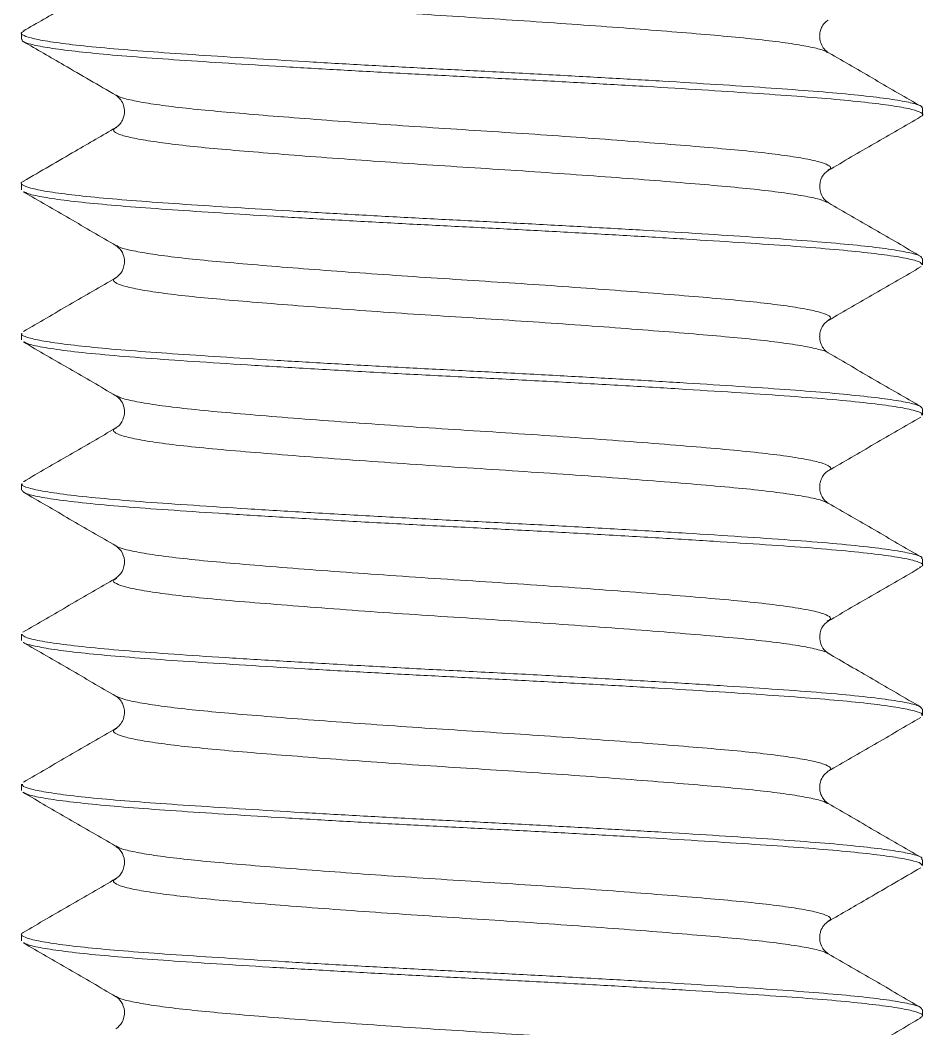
# Paper-space layout '_Front' of a CAD drawing. Header units: millimetres. Extents: x -3 to 3, y 0 to 26.5.
# Drawn here: x -3.01 to 3.01, y 12.96 to 19.67 of the extents above; entities that cross this region are included whole.
import ezdxf

# ---------------------------------------------------------------- set-up
doc = ezdxf.new("R2010")
doc.units = ezdxf.units.MM

psp = doc.layouts.new('_Front')

# ---------------------------------------------------------------- linework, layer by layer
at = {"color": 7, "linetype": 'Continuous', "lineweight": 15}
for p, q in [((-3, 19.5843), (-3, 19.5422)), ((2.3703, 19.4535), (2.3669, 19.4555)), ((3, 19.0422), (3, 19.0843)), ((-3, 18.5844), (-3, 18.5422)), ((3, 18.0422), (3, 18.0844)), ((2.3678, 17.6708), (2.3695, 17.6722)), ((-3, 17.5844), (-3, 17.5422)), ((3, 17.0422), (3, 17.0844)), ((-3, 16.5844), (-3, 16.5421)), ((3, 16.0422), (3, 16.0843)), ((-2.3684, 15.9541), (-2.3666, 15.9555)), ((-3, 15.5843), (-3, 15.5421)), ((3, 15.0422), (3, 15.0844)), ((-3, 14.5843), (-3, 14.5422)), ((-2.3669, 14.1709), (-2.3708, 14.173)), ((3, 14.0422), (3, 14.0843)), ((-3, 13.5844), (-3, 13.5422)), ((-2.3674, 13.1709), (-2.3686, 13.1718)), ((3, 13.0422), (3, 13.0844))]:
    psp.add_line(p, q, dxfattribs=at)
for points, knots in [([(-2.3714, 19.9559), (-2.4859, 19.8894), (-2.6915, 19.77), (-2.8971, 19.6508), (-2.9881, 19.598)], [0, 0, 0, 0, 0.55717, 1, 1, 1, 1]), ([(2.3712, 19.456), (2.3624, 19.4622), (2.3462, 19.4735), (2.3231, 19.5097), (2.3149, 19.5431), (2.3144, 19.5634), (2.3146, 19.5695), (2.3149, 19.5741), (2.3157, 19.5828), (2.3188, 19.5998), (2.3281, 19.6251), (2.347, 19.6535), (2.3624, 19.6644), (2.3711, 19.6704)], [0, 0, 0, 0, 0.190833, 0.349336, 0.476936, 0.504154, 0.517067, 0.525224, 0.541821, 0.60221, 0.698853, 0.831537, 1, 1, 1, 1]), ([(2.9939, 19.0843), (2.9955, 19.0867), (3.0018, 19.096), (2.9568, 19.1127), (2.8581, 19.1348), (2.7015, 19.1572), (2.4961, 19.1794), (2.2469, 19.2007), (1.9583, 19.2209), (1.6327, 19.2424), (1.2732, 19.2646), (0.8888, 19.287), (0.4903, 19.3091), (0.0868, 19.3301), (-0.3175, 19.3504), (-0.7188, 19.3721), (-1.1106, 19.3944), (-1.482, 19.4168), (-1.8229, 19.4387), (-2.1277, 19.4594), (-2.3942, 19.48), (-2.6192, 19.5019), (-2.7969, 19.5243), (-2.9228, 19.5466), (-2.9903, 19.5683), (-3.0104, 19.5848), (-2.9883, 19.595), (-2.9814, 19.5982)], [0, 0, 0, 0, 0.014635, 0.056368, 0.098706, 0.141259, 0.183626, 0.225416, 0.266621, 0.308515, 0.350932, 0.393479, 0.435755, 0.477372, 0.518647, 0.560686, 0.603165, 0.645687, 0.687853, 0.729282, 0.770711, 0.812877, 0.855399, 0.897878, 0.939917, 0.981192, 1, 1, 1, 1]), ([(2.9819, 19.0282), (2.9874, 19.0304), (3.0101, 19.0397), (2.9955, 19.0551), (2.9367, 19.0767), (2.8186, 19.099), (2.6484, 19.1214), (2.4299, 19.1434), (2.1692, 19.1643), (1.8699, 19.1847), (1.5342, 19.2065), (1.1667, 19.2288), (0.7772, 19.2511), (0.3767, 19.273), (-0.0274, 19.2935), (-0.4312, 19.3143), (-0.8309, 19.3362), (-1.2181, 19.3586), (-1.5818, 19.3809), (-1.9127, 19.4025), (-2.2069, 19.4228), (-2.4621, 19.4439), (-2.6743, 19.466), (-2.8384, 19.4884), (-2.9459, 19.5106), (-2.9984, 19.5285), (-2.9946, 19.5388), (-2.9934, 19.5422)], [0, 0, 0, 0, 0.013113, 0.054316, 0.096242, 0.138665, 0.18119, 0.223417, 0.264962, 0.306261, 0.348326, 0.390805, 0.4333, 0.475411, 0.516767, 0.558243, 0.600429, 0.642945, 0.685391, 0.72737, 0.768599, 0.810257, 0.852547, 0.895083, 0.937461, 0.97929, 1, 1, 1, 1]), ([(-2.9878, 19.5283), (-2.8979, 19.4762), (-2.6923, 19.357), (-2.4868, 19.2377), (-2.3712, 19.1705)], [0, 0, 0, 0, 0.437468, 1, 1, 1, 1]), ([(2.9918, 19.0957), (2.889, 19.1553), (2.6835, 19.2745), (2.478, 19.3938), (2.3753, 19.4535)], [0, 0, 0, 0, 0.500207, 1, 1, 1, 1]), ([(-2.3712, 19.1705), (-2.3624, 19.1644), (-2.3462, 19.153), (-2.3231, 19.1169), (-2.3149, 19.0835), (-2.3144, 19.0632), (-2.3146, 19.057), (-2.3149, 19.0525), (-2.3157, 19.0438), (-2.3188, 19.0267), (-2.3281, 19.0014), (-2.347, 18.973), (-2.3624, 18.9622), (-2.371, 18.9561)], [0, 0, 0, 0, 0.190786, 0.34931, 0.476988, 0.504233, 0.51716, 0.525316, 0.541907, 0.602282, 0.698907, 0.831569, 1, 1, 1, 1]), ([(2.3712, 18.6705), (2.4739, 18.7302), (2.6794, 18.8495), (2.885, 18.9687), (2.9878, 19.0283)], [0, 0, 0, 0, 0.499793, 1, 1, 1, 1]), ([(-2.3712, 18.956), (-2.4611, 18.9038), (-2.6665, 18.7845), (-2.8721, 18.6653), (-2.9876, 18.5983)], [0, 0, 0, 0, 0.437586, 1, 1, 1, 1]), ([(2.3713, 18.4559), (2.3591, 18.4651), (2.3338, 18.4841), (2.3072, 18.5537), (2.3259, 18.6344), (2.3559, 18.6583), (2.3712, 18.6705)], [0, 0, 0, 0, 0.230643, 0.474923, 0.732027, 1, 1, 1, 1]), ([(2.9939, 18.0844), (2.9942, 18.0887), (2.995, 18.0999), (2.9346, 18.1189), (2.8192, 18.1411), (2.6483, 18.1636), (2.4299, 18.1855), (2.1692, 18.2064), (1.8699, 18.2269), (1.5342, 18.2486), (1.1667, 18.271), (0.7772, 18.2933), (0.3767, 18.3152), (-0.0274, 18.3357), (-0.4312, 18.3565), (-0.8309, 18.3784), (-1.2181, 18.4008), (-1.5818, 18.4231), (-1.9127, 18.4447), (-2.2069, 18.465), (-2.4621, 18.4861), (-2.6745, 18.5082), (-2.8377, 18.5306), (-2.9485, 18.5528), (-2.9991, 18.5743), (-3.0096, 18.5887), (-2.9871, 18.5971), (-2.9835, 18.5984)], [0, 0, 0, 0, 0.026335, 0.068254, 0.11067, 0.153189, 0.195409, 0.236947, 0.278239, 0.320297, 0.362769, 0.405257, 0.447362, 0.488711, 0.53018, 0.572359, 0.614869, 0.657307, 0.69928, 0.740501, 0.782153, 0.824437, 0.866965, 0.909336, 0.951159, 0.992337, 1, 1, 1, 1]), ([(-2.9881, 18.5285), (-2.8852, 18.4688), (-2.6796, 18.3496), (-2.474, 18.2302), (-2.3713, 18.1706)], [0, 0, 0, 0, 0.500222, 1, 1, 1, 1]), ([(2.9981, 18.0422), (2.9945, 18.0485), (2.9869, 18.0617), (2.9077, 18.083), (2.7761, 18.1053), (2.5912, 18.1276), (2.3604, 18.1494), (2.0886, 18.1699), (1.7788, 18.1907), (1.4333, 18.2127), (1.0584, 18.2351), (0.6647, 18.2574), (0.2627, 18.279), (-0.1417, 18.2992), (-0.5447, 18.3204), (-0.942, 18.3425), (-1.3237, 18.3649), (-1.6789, 18.3871), (-1.9996, 18.4084), (-2.2832, 18.4286), (-2.5265, 18.4501), (-2.7263, 18.4723), (-2.8728, 18.4947), (-2.9597, 18.5136), (-2.9757, 18.5245), (-2.9813, 18.5283)], [0, 0, 0, 0, 0.040357, 0.084944, 0.129941, 0.174926, 0.219478, 0.263219, 0.307202, 0.351912, 0.396942, 0.44187, 0.486275, 0.529909, 0.574081, 0.618895, 0.663939, 0.708789, 0.75303, 0.796647, 0.84099, 0.885888, 0.930927, 0.97568, 1, 1, 1, 1]), ([(2.9882, 18.098), (2.8854, 18.1576), (2.6798, 18.2768), (2.4743, 18.3961), (2.3716, 18.4558)], [0, 0, 0, 0, 0.500207, 1, 1, 1, 1]), ([(-2.3716, 18.1707), (-2.3593, 18.1615), (-2.3339, 18.1426), (-2.3071, 18.073), (-2.3258, 17.9922), (-2.3562, 17.968), (-2.3717, 17.9557)], [0, 0, 0, 0, 0.231876, 0.476631, 0.73343, 1, 1, 1, 1]), ([(2.3741, 17.6723), (2.4768, 17.7319), (2.6821, 17.8511), (2.8874, 17.9702), (2.9902, 18.0298)], [0, 0, 0, 0, 0.499828, 1, 1, 1, 1]), ([(-2.3711, 17.9561), (-2.4738, 17.8964), (-2.6794, 17.777), (-2.885, 17.6578), (-2.9879, 17.5982)], [0, 0, 0, 0, 0.499778, 1, 1, 1, 1]), ([(2.3712, 17.456), (2.3624, 17.4622), (2.3463, 17.4734), (2.3232, 17.5096), (2.3149, 17.543), (2.3144, 17.5633), (2.3146, 17.5694), (2.3149, 17.574), (2.3157, 17.5826), (2.3188, 17.5997), (2.3281, 17.625), (2.347, 17.6535), (2.3625, 17.6644), (2.3711, 17.6705)], [0, 0, 0, 0, 0.191709, 0.350738, 0.47856, 0.505793, 0.518709, 0.526786, 0.543254, 0.60336, 0.699685, 0.831996, 1, 1, 1, 1]), ([(2.9981, 17.0844), (2.9945, 17.0907), (2.9869, 17.1039), (2.9077, 17.1251), (2.7761, 17.1475), (2.5912, 17.1698), (2.3604, 17.1916), (2.0886, 17.212), (1.7788, 17.2329), (1.4333, 17.2549), (1.0584, 17.2773), (0.6647, 17.2996), (0.2627, 17.3211), (-0.1417, 17.3414), (-0.5447, 17.3626), (-0.942, 17.3847), (-1.3237, 17.4071), (-1.6789, 17.4293), (-1.9996, 17.4506), (-2.2831, 17.4708), (-2.5267, 17.4923), (-2.7256, 17.5145), (-2.8752, 17.5369), (-2.9657, 17.5589), (-3.0047, 17.5745), (-2.9968, 17.5829), (-2.9954, 17.5844)], [0, 0, 0, 0, 0.039207, 0.082525, 0.126241, 0.169945, 0.213228, 0.255724, 0.298454, 0.341891, 0.385639, 0.429287, 0.472428, 0.51482, 0.557734, 0.601271, 0.645033, 0.688606, 0.731587, 0.773962, 0.817042, 0.860662, 0.904418, 0.947897, 0.990702, 1, 1, 1, 1]), ([(-2.9879, 17.5284), (-2.8851, 17.4688), (-2.6795, 17.3496), (-2.4739, 17.2302), (-2.3712, 17.1705)], [0, 0, 0, 0, 0.500218, 1, 1, 1, 1]), ([(2.9925, 17.0422), (2.9942, 17.0453), (2.9999, 17.0558), (2.9438, 17.0745), (2.8256, 17.0982), (2.6432, 17.1221), (2.4073, 17.1455), (2.1234, 17.1675), (1.7959, 17.1896), (1.428, 17.2131), (1.027, 17.237), (0.6055, 17.2607), (0.1757, 17.2835), (-0.2562, 17.305), (-0.685, 17.3281), (-1.1038, 17.3518), (-1.4995, 17.3757), (-1.86, 17.399), (-2.1797, 17.4208), (-2.4549, 17.4432), (-2.682, 17.4667), (-2.8506, 17.4906), (-2.9533, 17.5114), (-2.9731, 17.5236), (-2.9806, 17.5282)], [0, 0, 0, 0, 0.0204948, 0.0677495, 0.1156497, 0.1636899, 0.2113558, 0.2581569, 0.3049944, 0.3526812, 0.4007251, 0.4486116, 0.495836, 0.5423925, 0.5897771, 0.637732, 0.6857481, 0.7333127, 0.7799787, 0.8269758, 0.8747498, 0.9228031, 0.9706205, 1, 1, 1, 1]), ([(2.9883, 17.0979), (2.8854, 17.1576), (2.6798, 17.2768), (2.4742, 17.3962), (2.3714, 17.4559)], [0, 0, 0, 0, 0.500227, 1, 1, 1, 1]), ([(-2.3711, 17.1705), (-2.3578, 17.1603), (-2.3359, 17.1436), (-2.3188, 17.1019), (-2.3152, 17.0788), (-2.3144, 17.0662), (-2.3147, 17.0499), (-2.3182, 17.0287), (-2.3282, 17.001), (-2.3476, 16.9726), (-2.3628, 16.9619), (-2.3711, 16.9561)], [0, 0, 0, 0, 0.252931, 0.415991, 0.463527, 0.488367, 0.528574, 0.599866, 0.702316, 0.835742, 1, 1, 1, 1]), ([(2.3711, 16.6705), (2.4738, 16.7301), (2.6794, 16.8495), (2.885, 16.9687), (2.9878, 17.0283)], [0, 0, 0, 0, 0.499781, 1, 1, 1, 1]), ([(-2.3711, 16.956), (-2.4739, 16.8964), (-2.6794, 16.777), (-2.885, 16.6578), (-2.9879, 16.5982)], [0, 0, 0, 0, 0.499783, 1, 1, 1, 1]), ([(2.3711, 16.4561), (2.3624, 16.4622), (2.347, 16.4731), (2.3281, 16.5014), (2.3188, 16.5269), (2.3157, 16.5438), (2.3144, 16.5573), (2.3144, 16.5743), (2.3175, 16.5936), (2.3261, 16.6217), (2.3463, 16.6531), (2.3624, 16.6644), (2.3713, 16.6705)], [0, 0, 0, 0, 0.168196, 0.300669, 0.397137, 0.457376, 0.473907, 0.526926, 0.58504, 0.650163, 0.808893, 1, 1, 1, 1]), ([(2.9925, 16.0843), (2.9942, 16.0875), (2.9999, 16.098), (2.9438, 16.1167), (2.8256, 16.1404), (2.6432, 16.1642), (2.4073, 16.1877), (2.1234, 16.2097), (1.7959, 16.2318), (1.428, 16.2553), (1.027, 16.2792), (0.6055, 16.3028), (0.1757, 16.3256), (-0.2562, 16.3472), (-0.685, 16.3702), (-1.1038, 16.394), (-1.4995, 16.4179), (-1.86, 16.4412), (-2.1797, 16.4629), (-2.4551, 16.4853), (-2.6814, 16.5089), (-2.8532, 16.5328), (-2.9585, 16.5564), (-3.0046, 16.5734), (-2.996, 16.5826), (-2.9943, 16.5844)], [0, 0, 0, 0, 0.019908, 0.065809, 0.112337, 0.159001, 0.205301, 0.250762, 0.296257, 0.342578, 0.389246, 0.435761, 0.481632, 0.526855, 0.572882, 0.619463, 0.666104, 0.712306, 0.757635, 0.803286, 0.849691, 0.896368, 0.942816, 0.988548, 1, 1, 1, 1]), ([(2.9802, 16.0282), (2.9878, 16.0317), (3.0118, 16.0426), (2.9868, 16.0603), (2.9069, 16.0837), (2.761, 16.1075), (2.5574, 16.1313), (2.302, 16.1543), (2.0007, 16.1759), (1.6571, 16.1987), (1.275, 16.2224), (0.8644, 16.2463), (0.4385, 16.2697), (0.0073, 16.2918), (-0.424, 16.3138), (-0.8501, 16.3373), (-1.2615, 16.3612), (-1.6448, 16.3849), (-1.9897, 16.4077), (-2.2926, 16.4293), (-2.5494, 16.4523), (-2.7555, 16.476), (-2.9014, 16.4999), (-2.987, 16.5222), (-2.9935, 16.5359), (-2.9965, 16.5421)], [0, 0, 0, 0, 0.020472, 0.064537, 0.109449, 0.154789, 0.20007, 0.244813, 0.288774, 0.333365, 0.378582, 0.423947, 0.468975, 0.513202, 0.557394, 0.602402, 0.647764, 0.692993, 0.737614, 0.781569, 0.826286, 0.871556, 0.916902, 0.961837, 1, 1, 1, 1]), ([(-2.9883, 16.5286), (-2.8855, 16.469), (-2.6798, 16.3498), (-2.4742, 16.2304), (-2.3715, 16.1707)], [0, 0, 0, 0, 0.500226, 1, 1, 1, 1]), ([(2.9879, 16.0981), (2.8851, 16.1578), (2.6795, 16.277), (2.474, 16.3963), (2.3712, 16.456)], [0, 0, 0, 0, 0.500216, 1, 1, 1, 1]), ([(-2.3715, 16.1707), (-2.3592, 16.1615), (-2.334, 16.1427), (-2.3072, 16.0731), (-2.3257, 15.9923), (-2.356, 15.9681), (-2.3715, 15.9558)], [0, 0, 0, 0, 0.232782, 0.47776, 0.734251, 1, 1, 1, 1]), ([(2.3711, 15.6705), (2.4738, 15.7301), (2.6794, 15.8495), (2.885, 15.9687), (2.9879, 16.0284)], [0, 0, 0, 0, 0.499778, 1, 1, 1, 1]), ([(-2.3744, 15.954), (-2.477, 15.8945), (-2.6824, 15.7752), (-2.8878, 15.6561), (-2.9905, 15.5965)], [0, 0, 0, 0, 0.499824, 1, 1, 1, 1]), ([(2.3714, 15.4559), (2.3591, 15.4651), (2.334, 15.4838), (2.3072, 15.5534), (2.3257, 15.6342), (2.356, 15.6583), (2.3714, 15.6707)], [0, 0, 0, 0, 0.233025, 0.478053, 0.73445, 1, 1, 1, 1]), ([(2.9957, 15.0844), (2.9934, 15.0904), (2.9882, 15.1038), (2.9052, 15.1258), (2.7615, 15.1497), (2.5573, 15.1735), (2.302, 15.1965), (2.0007, 15.2181), (1.6571, 15.2409), (1.275, 15.2645), (0.8644, 15.2884), (0.4385, 15.3119), (0.0073, 15.334), (-0.424, 15.356), (-0.8501, 15.3795), (-1.2615, 15.4033), (-1.6448, 15.427), (-1.9897, 15.4499), (-2.2926, 15.4714), (-2.5494, 15.4944), (-2.7555, 15.5182), (-2.9014, 15.5421), (-2.987, 15.5644), (-2.9935, 15.578), (-2.9965, 15.5843)], [0, 0, 0, 0, 0.037705, 0.083906, 0.130546, 0.177126, 0.223152, 0.268374, 0.314244, 0.360758, 0.407424, 0.453744, 0.499239, 0.544698, 0.590998, 0.637661, 0.684188, 0.730088, 0.775304, 0.821303, 0.867872, 0.914518, 0.960742, 1, 1, 1, 1]), ([(-2.9881, 15.5285), (-2.8853, 15.4689), (-2.6797, 15.3497), (-2.4743, 15.2304), (-2.3716, 15.1707)], [0, 0, 0, 0, 0.500203, 1, 1, 1, 1]), ([(2.9935, 15.0422), (2.995, 15.0451), (3, 15.0549), (2.9511, 15.0723), (2.8476, 15.0944), (2.687, 15.1168), (2.4779, 15.1389), (2.2255, 15.1602), (1.9338, 15.1804), (1.6054, 15.202), (1.2436, 15.2242), (0.8577, 15.2466), (0.4585, 15.2686), (0.0548, 15.2895), (-0.3494, 15.3099), (-0.7502, 15.3317), (-1.1409, 15.354), (-1.5102, 15.3764), (-1.8483, 15.3982), (-2.1501, 15.4187), (-2.4136, 15.4395), (-2.6347, 15.4615), (-2.81, 15.4839), (-2.9258, 15.5061), (-2.9834, 15.521), (-2.987, 15.5282), (-2.9871, 15.5285)], [0, 0, 0, 0, 0.018954, 0.063191, 0.108036, 0.153075, 0.197884, 0.242051, 0.285681, 0.330082, 0.375004, 0.42003, 0.464735, 0.508713, 0.55245, 0.596997, 0.641977, 0.68697, 0.731552, 0.775332, 0.819257, 0.863932, 0.908951, 0.953891, 0.998332, 1, 1, 1, 1]), ([(2.988, 15.0981), (2.9341, 15.1293), (2.8286, 15.1904), (2.6705, 15.2821), (2.5181, 15.3706), (2.4197, 15.4278), (2.371, 15.4561)], [0, 0, 0, 0, 0.26413, 0.516804, 0.761248, 1, 1, 1, 1]), ([(-2.3711, 15.1704), (-2.3624, 15.1643), (-2.347, 15.1535), (-2.3281, 15.1251), (-2.3188, 15.0997), (-2.3157, 15.0828), (-2.3144, 15.0692), (-2.3144, 15.0523), (-2.3175, 15.033), (-2.3261, 15.0049), (-2.3462, 14.9735), (-2.3624, 14.9622), (-2.3713, 14.956)], [0, 0, 0, 0, 0.168294, 0.300847, 0.397384, 0.457684, 0.474243, 0.527286, 0.585393, 0.650491, 0.809106, 1, 1, 1, 1]), ([(2.3712, 14.6705), (2.4738, 14.7301), (2.6792, 14.8494), (2.8847, 14.9686), (2.9875, 15.0282)], [0, 0, 0, 0, 0.499807, 1, 1, 1, 1]), ([(-2.3712, 14.956), (-2.4739, 14.8964), (-2.6794, 14.777), (-2.8849, 14.6578), (-2.9878, 14.5982)], [0, 0, 0, 0, 0.499794, 1, 1, 1, 1]), ([(2.3711, 14.4561), (2.3576, 14.4664), (2.3351, 14.4836), (2.3177, 14.5277), (2.3139, 14.5589), (2.3161, 14.5974), (2.3362, 14.6434), (2.3579, 14.6603), (2.3712, 14.6705)], [0, 0, 0, 0, 0.255281, 0.425661, 0.478763, 0.561887, 0.734123, 1, 1, 1, 1]), ([(2.9935, 14.0843), (2.995, 14.0873), (3, 14.0971), (2.9511, 14.1144), (2.8476, 14.1366), (2.687, 14.159), (2.4779, 14.1811), (2.2255, 14.2023), (1.9338, 14.2226), (1.6054, 14.2442), (1.2436, 14.2664), (0.8577, 14.2888), (0.4585, 14.3108), (0.0548, 14.3317), (-0.3494, 14.3521), (-0.7502, 14.3739), (-1.1409, 14.3962), (-1.5102, 14.4186), (-1.8483, 14.4404), (-2.1501, 14.4609), (-2.4135, 14.4817), (-2.6349, 14.5036), (-2.8092, 14.526), (-2.9286, 14.5483), (-2.9932, 14.5679), (-2.9941, 14.5795), (-2.9945, 14.5843)], [0, 0, 0, 0, 0.018416, 0.061397, 0.10497, 0.148731, 0.192269, 0.235182, 0.277574, 0.320715, 0.364362, 0.40811, 0.451547, 0.494277, 0.536773, 0.580055, 0.623759, 0.667475, 0.710792, 0.75333, 0.796009, 0.839416, 0.883157, 0.926821, 0.970001, 1, 1, 1, 1]), ([(-2.9917, 14.5308), (-2.8889, 14.4712), (-2.6834, 14.352), (-2.4779, 14.2327), (-2.3752, 14.173)], [0, 0, 0, 0, 0.500202, 1, 1, 1, 1]), ([(2.9946, 14.0422), (2.9941, 14.0471), (2.9928, 14.0588), (2.9275, 14.0785), (2.8075, 14.1007), (2.6327, 14.1231), (2.4108, 14.1451), (2.1469, 14.1658), (1.8447, 14.1864), (1.5062, 14.2082), (1.1366, 14.2306), (0.7457, 14.2529), (0.3448, 14.2747), (-0.0594, 14.2951), (-0.463, 14.316), (-0.8621, 14.338), (-1.2478, 14.3604), (-1.6093, 14.3826), (-1.9373, 14.4042), (-2.2286, 14.4244), (-2.4804, 14.4457), (-2.6895, 14.4678), (-2.8477, 14.4902), (-2.9525, 14.5114), (-2.9771, 14.5246), (-2.9885, 14.5307)], [0, 0, 0, 0, 0.031224, 0.075462, 0.120191, 0.164995, 0.209451, 0.253158, 0.296739, 0.341116, 0.385897, 0.430661, 0.474989, 0.518511, 0.56229, 0.606789, 0.651602, 0.696308, 0.740489, 0.783909, 0.827875, 0.872476, 0.917302, 0.96193, 1, 1, 1, 1]), ([(2.9878, 14.0982), (2.885, 14.1578), (2.6794, 14.277), (2.4739, 14.3963), (2.3712, 14.456)], [0, 0, 0, 0, 0.50021, 1, 1, 1, 1]), ([(-2.3712, 14.1705), (-2.359, 14.1614), (-2.334, 14.1427), (-2.3072, 14.0732), (-2.3257, 13.9924), (-2.3558, 13.9683), (-2.3712, 13.956)], [0, 0, 0, 0, 0.232822, 0.477722, 0.734134, 1, 1, 1, 1]), ([(2.3716, 13.6707), (2.4615, 13.723), (2.667, 13.8423), (2.8725, 13.9615), (2.9882, 14.0285)], [0, 0, 0, 0, 0.437566, 1, 1, 1, 1]), ([(-2.3717, 13.9557), (-2.4744, 13.8961), (-2.6799, 13.7767), (-2.8855, 13.6575), (-2.9883, 13.5979)], [0, 0, 0, 0, 0.499786, 1, 1, 1, 1]), ([(2.3716, 13.4558), (2.361, 13.4634), (2.3426, 13.4767), (2.3225, 13.5132), (2.3154, 13.5419), (2.3142, 13.5631), (2.3152, 13.5792), (2.3174, 13.5921), (2.3243, 13.6176), (2.3441, 13.6514), (2.3616, 13.6637), (2.3715, 13.6707)], [0, 0, 0, 0, 0.201204, 0.351807, 0.451273, 0.505732, 0.53984, 0.578228, 0.620951, 0.787068, 1, 1, 1, 1]), ([(2.9946, 13.0844), (2.9941, 13.0892), (2.9928, 13.101), (2.9275, 13.1206), (2.8075, 13.1429), (2.6327, 13.1653), (2.4108, 13.1872), (2.1469, 13.208), (1.8447, 13.2285), (1.5062, 13.2504), (1.1366, 13.2727), (0.7457, 13.2951), (0.3448, 13.3169), (-0.0594, 13.3373), (-0.463, 13.3582), (-0.8621, 13.3802), (-1.2478, 13.4026), (-1.6093, 13.4248), (-1.9373, 13.4464), (-2.2286, 13.4666), (-2.4805, 13.4878), (-2.6893, 13.5099), (-2.8483, 13.5324), (-2.955, 13.5545), (-3.0005, 13.5759), (-3.0094, 13.5897), (-2.9879, 13.5973), (-2.9862, 13.5979)], [0, 0, 0, 0, 0.029649, 0.071655, 0.114128, 0.156672, 0.198885, 0.240387, 0.281769, 0.323908, 0.36643, 0.408936, 0.451028, 0.492354, 0.533925, 0.576179, 0.618731, 0.661181, 0.703134, 0.744363, 0.786112, 0.828463, 0.871028, 0.913404, 0.9552, 0.996417, 1, 1, 1, 1]), ([(-2.9894, 13.5293), (-2.8867, 13.4697), (-2.6813, 13.3506), (-2.4761, 13.2315), (-2.3735, 13.1719)], [0, 0, 0, 0, 0.500163, 1, 1, 1, 1]), ([(2.982, 13.0283), (2.9901, 13.0329), (3.0102, 13.0445), (2.9806, 13.0628), (2.9003, 13.0847), (2.763, 13.1071), (2.5746, 13.1294), (2.3403, 13.1511), (2.0654, 13.1714), (1.7527, 13.1925), (1.4046, 13.2145), (1.0278, 13.2369), (0.633, 13.2591), (0.2308, 13.2806), (-0.1737, 13.3008), (-0.5765, 13.3221), (-0.9729, 13.3443), (-1.3528, 13.3667), (-1.7056, 13.3888), (-2.0235, 13.41), (-2.3039, 13.4303), (-2.544, 13.4519), (-2.74, 13.4741), (-2.8821, 13.4965), (-2.9644, 13.515), (-2.978, 13.5256), (-2.9826, 13.5291)], [0, 0, 0, 0, 0.028511, 0.071045, 0.114336, 0.157992, 0.201604, 0.244765, 0.287141, 0.329869, 0.373272, 0.416954, 0.460503, 0.503514, 0.545819, 0.588723, 0.63222, 0.675909, 0.719376, 0.762222, 0.804541, 0.847605, 0.891178, 0.934854, 0.97822, 1, 1, 1, 1]), ([(2.9878, 13.0982), (2.885, 13.1578), (2.6793, 13.277), (2.4738, 13.3964), (2.3711, 13.4561)], [0, 0, 0, 0, 0.500223, 1, 1, 1, 1]), ([(-2.3713, 13.1706), (-2.359, 13.1614), (-2.3338, 13.1424), (-2.3072, 13.0728), (-2.3259, 12.9921), (-2.3559, 12.9682), (-2.3712, 12.956)], [0, 0, 0, 0, 0.230651, 0.474918, 0.732008, 1, 1, 1, 1]), ([(2.3712, 12.6705), (2.4739, 12.7302), (2.6795, 12.8496), (2.8851, 12.9688), (2.988, 13.0284)], [0, 0, 0, 0, 0.499775, 1, 1, 1, 1])]:
    psp.add_open_spline(points, degree=3, knots=knots, dxfattribs=at)
at = {"color": 8, "linetype": 'Continuous', "lineweight": 15}
for points, knots in [([(2.3669, 19.4555), (2.3614, 19.4593), (2.3457, 19.4702), (2.2718, 19.489), (2.1495, 19.5114), (1.9855, 19.5336), (1.7875, 19.5549), (1.5578, 19.5751), (1.2988, 19.5966), (1.0129, 19.6188), (0.7071, 19.6412), (0.39, 19.6633), (0.0691, 19.6843), (-0.2526, 19.7046), (-0.5718, 19.7263), (-0.8835, 19.7486), (-1.179, 19.771), (-1.4501, 19.7929), (-1.6926, 19.8136), (-1.9046, 19.8342), (-2.0836, 19.8561), (-2.2249, 19.8785), (-2.3249, 19.9008), (-2.3792, 19.9225), (-2.3946, 19.9402), (-2.3743, 19.9516), (-2.3664, 19.956)], [0, 0, 0, 0, 0.023122, 0.066622, 0.110345, 0.153876, 0.196811, 0.239144, 0.282188, 0.325771, 0.369487, 0.412923, 0.455681, 0.498086, 0.541279, 0.584925, 0.628616, 0.671939, 0.714503, 0.757067, 0.80039, 0.844081, 0.887728, 0.93092, 0.973325, 1, 1, 1, 1]), ([(2.3659, 18.6705), (2.3728, 18.6739), (2.394, 18.6843), (2.3834, 18.7009), (2.336, 18.7225), (2.2422, 18.7448), (2.1068, 18.7672), (1.933, 18.7892), (1.7256, 18.8101), (1.4875, 18.8305), (1.2205, 18.8523), (0.9281, 18.8746), (0.6182, 18.8969), (0.2997, 18.9188), (-0.0218, 18.9393), (-0.343, 18.9601), (-0.661, 18.982), (-0.969, 19.0044), (-1.2583, 19.0267), (-1.5215, 19.0483), (-1.7556, 19.0686), (-1.9585, 19.0897), (-2.1278, 19.1118), (-2.2565, 19.1342), (-2.3385, 19.154), (-2.3586, 19.1658), (-2.3665, 19.1705)], [0, 0, 0, 0, 0.020666, 0.063051, 0.106182, 0.149826, 0.193576, 0.237017, 0.279755, 0.322239, 0.365513, 0.409215, 0.452933, 0.496256, 0.538799, 0.581465, 0.624865, 0.668605, 0.712273, 0.755459, 0.79787, 0.840725, 0.884232, 0.927992, 0.97159, 1, 1, 1, 1]), ([(2.3683, 18.4558), (2.3573, 18.4615), (2.3324, 18.4745), (2.2415, 18.4954), (2.107, 18.5178), (1.9329, 18.5397), (1.7256, 18.5606), (1.4875, 18.5811), (1.2205, 18.6028), (0.9281, 18.6252), (0.6182, 18.6475), (0.2997, 18.6694), (-0.0218, 18.6899), (-0.343, 18.7107), (-0.661, 18.7326), (-0.969, 18.755), (-1.2583, 18.7773), (-1.5215, 18.7989), (-1.7556, 18.8192), (-1.9586, 18.8403), (-2.1276, 18.8624), (-2.2574, 18.8848), (-2.3454, 18.907), (-2.3864, 18.9284), (-2.3932, 18.9441), (-2.3719, 18.9536), (-2.3664, 18.956)], [0, 0, 0, 0, 0.0347642, 0.078388, 0.1221173, 0.1655387, 0.2082562, 0.2507206, 0.2939749, 0.3376563, 0.3813541, 0.4246568, 0.4671798, 0.5098257, 0.5532054, 0.5969253, 0.6405726, 0.6837384, 0.7261298, 0.7689647, 0.8124517, 0.856191, 0.8997688, 0.9427802, 0.9851269, 1, 1, 1, 1]), ([(2.3695, 17.6722), (2.3768, 17.677), (2.3948, 17.6886), (2.3743, 17.7069), (2.314, 17.7288), (2.2081, 17.7511), (2.0614, 17.7734), (1.8777, 17.7952), (1.6614, 17.8157), (1.415, 17.8365), (1.1402, 17.8585), (0.842, 17.8809), (0.5287, 17.9032), (0.209, 17.9248), (-0.1127, 17.945), (-0.4333, 17.9662), (-0.7494, 17.9883), (-1.053, 18.0107), (-1.3356, 18.0329), (-1.5907, 18.0542), (-1.8163, 18.0744), (-2.0098, 18.0959), (-2.1689, 18.1181), (-2.2849, 18.1405), (-2.351, 18.1581), (-2.363, 18.1678), (-2.3663, 18.1705)], [0, 0, 0, 0, 0.029146, 0.071833, 0.115305, 0.159178, 0.203039, 0.246476, 0.289121, 0.332002, 0.375594, 0.419499, 0.463304, 0.506598, 0.549138, 0.592203, 0.635897, 0.679816, 0.723545, 0.766679, 0.809201, 0.852434, 0.896211, 0.940125, 0.983759, 1, 1, 1, 1]), ([(2.3699, 17.4559), (2.3694, 17.4565), (2.3634, 17.464), (2.3108, 17.4794), (2.209, 17.5017), (2.0611, 17.524), (1.8778, 17.5458), (1.6614, 17.5662), (1.415, 17.5871), (1.1401, 17.6091), (0.842, 17.6315), (0.5287, 17.6538), (0.209, 17.6754), (-0.1127, 17.6956), (-0.4333, 17.7168), (-0.7494, 17.7389), (-1.053, 17.7613), (-1.3356, 17.7835), (-1.5907, 17.8048), (-1.8162, 17.825), (-2.0099, 17.8465), (-2.1685, 17.8687), (-2.2864, 17.8911), (-2.3623, 17.9131), (-2.3897, 17.9342), (-2.3909, 17.948), (-2.3711, 17.9556), (-2.3698, 17.956)], [0, 0, 0, 0, 0.003458, 0.046762, 0.090465, 0.134157, 0.177426, 0.219906, 0.262621, 0.306045, 0.349781, 0.393416, 0.436543, 0.478918, 0.521817, 0.565342, 0.609091, 0.652651, 0.695618, 0.737976, 0.781042, 0.82465, 0.868393, 0.911859, 0.954648, 0.997077, 1, 1, 1, 1]), ([(2.3667, 16.6704), (2.3711, 16.6722), (2.394, 16.6816), (2.3874, 16.6974), (2.3443, 16.7203), (2.2471, 16.744), (2.1029, 16.7679), (1.915, 16.7913), (1.6891, 16.8133), (1.4286, 16.8354), (1.136, 16.8589), (0.817, 16.8828), (0.4817, 16.9065), (0.1398, 16.9293), (-0.2038, 16.9508), (-0.5449, 16.9739), (-0.878, 16.9976), (-1.1928, 17.0215), (-1.4796, 17.0448), (-1.734, 17.0666), (-1.9529, 17.089), (-2.1337, 17.1125), (-2.2673, 17.1364), (-2.3456, 17.1559), (-2.3605, 17.167), (-2.3652, 17.1704)], [0, 0, 0, 0, 0.010783, 0.055994, 0.10189, 0.148416, 0.195078, 0.241375, 0.286829, 0.332319, 0.378637, 0.425302, 0.471814, 0.517681, 0.562898, 0.608921, 0.655499, 0.702138, 0.748336, 0.793659, 0.839305, 0.885707, 0.932382, 0.978827, 1, 1, 1, 1]), ([(2.3657, 16.4561), (2.3575, 16.461), (2.3364, 16.4735), (2.246, 16.4946), (2.1031, 16.5184), (1.9149, 16.5419), (1.6892, 16.5639), (1.4286, 16.586), (1.136, 16.6095), (0.817, 16.6334), (0.4817, 16.657), (0.1398, 16.6798), (-0.2038, 16.7014), (-0.5449, 16.7244), (-0.878, 16.7482), (-1.1928, 16.7721), (-1.4797, 16.7954), (-1.7339, 16.8171), (-1.953, 16.8395), (-2.1333, 16.8631), (-2.2688, 16.887), (-2.3569, 16.9106), (-2.3896, 16.9332), (-2.3925, 16.9477), (-2.3711, 16.9556), (-2.3701, 16.956)], [0, 0, 0, 0, 0.02986, 0.076386, 0.123049, 0.169348, 0.214803, 0.260294, 0.306613, 0.35328, 0.399793, 0.445661, 0.490878, 0.536903, 0.583483, 0.630122, 0.676322, 0.721646, 0.767292, 0.813696, 0.860372, 0.906818, 0.952546, 0.997819, 1, 1, 1, 1]), ([(2.3654, 15.6704), (2.3739, 15.675), (2.3959, 15.6872), (2.3764, 15.7061), (2.3123, 15.7295), (2.1964, 15.7533), (2.0344, 15.7771), (1.8313, 15.8001), (1.5916, 15.8217), (1.3183, 15.8445), (1.0143, 15.8682), (0.6876, 15.8921), (0.3489, 15.9155), (0.0058, 15.9376), (-0.3373, 15.9596), (-0.6763, 15.9831), (-1.0035, 16.007), (-1.3084, 16.0307), (-1.5828, 16.0535), (-1.8238, 16.0751), (-2.0279, 16.0981), (-2.1926, 16.1218), (-2.3055, 16.1456), (-2.3634, 16.1621), (-2.3693, 16.1701), (-2.3698, 16.1707)], [0, 0, 0, 0, 0.028474, 0.07378, 0.119962, 0.166584, 0.213146, 0.259152, 0.304352, 0.350202, 0.396698, 0.443346, 0.489647, 0.535121, 0.580559, 0.626839, 0.673484, 0.719993, 0.765873, 0.811067, 0.857046, 0.903597, 0.950225, 0.99643, 1, 1, 1, 1]), ([(2.3704, 15.456), (2.3702, 15.4563), (2.3648, 15.464), (2.3084, 15.4801), (2.1975, 15.5039), (2.0341, 15.5277), (1.8313, 15.5507), (1.5915, 15.5723), (1.3183, 15.5951), (1.0143, 15.6188), (0.6876, 15.6426), (0.3489, 15.6661), (0.0058, 15.6882), (-0.3373, 15.7102), (-0.6763, 15.7337), (-1.0035, 15.7575), (-1.3084, 15.7812), (-1.5828, 15.8041), (-1.8237, 15.8256), (-2.0282, 15.8487), (-2.1916, 15.8724), (-2.3093, 15.8963), (-2.3749, 15.9196), (-2.3959, 15.9382), (-2.3758, 15.9499), (-2.3684, 15.9541)], [0, 0, 0, 0, 0.0017189, 0.0481046, 0.0949322, 0.1416998, 0.1879094, 0.2333089, 0.2793618, 0.3260625, 0.3729173, 0.4194226, 0.4650971, 0.5107359, 0.5572206, 0.6040718, 0.6507859, 0.6968685, 0.7422625, 0.7884448, 0.8352016, 0.8820354, 0.9284441, 0.9739758, 1, 1, 1, 1]), ([(2.3669, 14.6705), (2.3716, 14.6725), (2.3927, 14.6815), (2.3875, 14.6967), (2.3497, 14.7181), (2.2647, 14.7402), (2.1377, 14.7626), (1.9711, 14.7847), (1.7704, 14.806), (1.5383, 14.8262), (1.2771, 14.8478), (0.9893, 14.87), (0.6823, 14.8924), (0.3647, 14.9144), (0.0436, 14.9353), (-0.2779, 14.9557), (-0.5968, 14.9775), (-0.9076, 14.9998), (-1.2014, 15.0222), (-1.4703, 15.044), (-1.7105, 15.0645), (-1.9199, 15.0853), (-2.0963, 15.1073), (-2.2338, 15.1296), (-2.3291, 15.1511), (-2.3566, 15.1645), (-2.3693, 15.1708)], [0, 0, 0, 0, 0.0120337, 0.0543837, 0.097342, 0.1408932, 0.184634, 0.2281503, 0.2710407, 0.3134079, 0.3565262, 0.4001528, 0.4438803, 0.4872952, 0.5300018, 0.5724733, 0.615734, 0.6594172, 0.7031121, 0.7464073, 0.7889206, 0.8315761, 0.8749613, 0.918682, 0.9623254, 1, 1, 1, 1]), ([(2.3661, 14.4561), (2.3595, 14.4602), (2.3416, 14.4716), (2.2636, 14.4908), (2.138, 14.5132), (1.9711, 14.5353), (1.7704, 14.5565), (1.5383, 14.5768), (1.2771, 14.5984), (0.9893, 14.6206), (0.6823, 14.643), (0.3647, 14.665), (0.0436, 14.6859), (-0.2779, 14.7063), (-0.5968, 14.7281), (-0.9076, 14.7504), (-1.2014, 14.7728), (-1.4703, 14.7946), (-1.7104, 14.8151), (-1.9199, 14.8359), (-2.0962, 14.8578), (-2.2344, 14.8802), (-2.331, 14.9025), (-2.3816, 14.9242), (-2.3943, 14.9413), (-2.3734, 14.9522), (-2.3659, 14.9561)], [0, 0, 0, 0, 0.025451, 0.069023, 0.112784, 0.15632, 0.19923, 0.241617, 0.284755, 0.328402, 0.372149, 0.415584, 0.458311, 0.500802, 0.544082, 0.587786, 0.631501, 0.674816, 0.717349, 0.760024, 0.803429, 0.84717, 0.890834, 0.934011, 0.976417, 1, 1, 1, 1]), ([(2.3663, 13.6706), (2.3737, 13.6745), (2.3944, 13.6854), (2.3813, 13.7026), (2.3302, 13.7243), (2.233, 13.7465), (2.0944, 13.7689), (1.9178, 13.7909), (1.7079, 13.8116), (1.4674, 13.8322), (1.1982, 13.854), (0.9041, 13.8764), (0.5932, 13.8987), (0.2743, 13.9205), (-0.0472, 13.9409), (-0.3683, 13.9618), (-0.6858, 13.9838), (-0.9927, 14.0062), (-1.2802, 14.0284), (-1.5411, 14.05), (-1.7728, 14.0702), (-1.9732, 14.0915), (-2.1396, 14.1136), (-2.2648, 14.136), (-2.3426, 14.1553), (-2.3603, 14.1667), (-2.3669, 14.1709)], [0, 0, 0, 0, 0.023624, 0.066014, 0.109178, 0.152823, 0.196541, 0.239919, 0.282563, 0.325084, 0.368385, 0.412081, 0.455761, 0.499013, 0.541476, 0.584191, 0.627611, 0.671338, 0.71496, 0.758069, 0.800432, 0.843331, 0.88685, 0.93059, 0.974136, 1, 1, 1, 1]), ([(2.3687, 13.4561), (2.3559, 13.4623), (2.3282, 13.4757), (2.2324, 13.4971), (2.0946, 13.5195), (1.9177, 13.5415), (1.7079, 13.5622), (1.4674, 13.5827), (1.1982, 13.6046), (0.9041, 13.6269), (0.5932, 13.6493), (0.2743, 13.6711), (-0.0472, 13.6915), (-0.3683, 13.7124), (-0.6858, 13.7344), (-0.9927, 13.7568), (-1.2802, 13.779), (-1.5411, 13.8006), (-1.7728, 13.8208), (-1.9732, 13.842), (-2.1393, 13.8641), (-2.2659, 13.8866), (-2.3505, 13.9087), (-2.3876, 13.9301), (-2.3927, 13.9451), (-2.3719, 13.9539), (-2.3676, 13.9558)], [0, 0, 0, 0, 0.0375669, 0.0812667, 0.1250392, 0.1684712, 0.2111683, 0.2537426, 0.2970973, 0.3408477, 0.3845816, 0.427888, 0.4704035, 0.5131724, 0.556646, 0.6004279, 0.6441042, 0.6872671, 0.7296828, 0.7726348, 0.816209, 0.8600032, 0.9036031, 0.9466049, 0.989008, 1, 1, 1, 1]), ([(2.3684, 12.6705), (2.3768, 12.6763), (2.3951, 12.6891), (2.3714, 12.7086), (2.3071, 12.7305), (2.198, 12.7529), (2.0481, 12.7752), (1.8618, 12.7969), (1.643, 12.8172), (1.3943, 12.8383), (1.1173, 12.8603), (0.8177, 12.8827), (0.5036, 12.9049), (0.1836, 12.9264), (-0.1381, 12.9466), (-0.4586, 12.9679), (-0.774, 12.9901), (-1.0762, 13.0125), (-1.3568, 13.0346), (-1.6097, 13.0558), (-1.8328, 13.0761), (-2.0237, 13.0976), (-2.1798, 13.1199), (-2.2922, 13.1423), (-2.3547, 13.1594), (-2.3649, 13.1687), (-2.3674, 13.1709)], [0, 0, 0, 0, 0.036027, 0.078589, 0.12191, 0.165599, 0.209243, 0.252433, 0.294836, 0.337592, 0.381026, 0.42474, 0.46832, 0.511362, 0.553692, 0.596626, 0.640155, 0.683875, 0.727373, 0.770248, 0.812594, 0.855688, 0.899292, 0.943, 0.986397, 1, 1, 1, 1])]:
    psp.add_open_spline(points, degree=3, knots=knots, dxfattribs=at)

doc.saveas('drawing.dxf')
